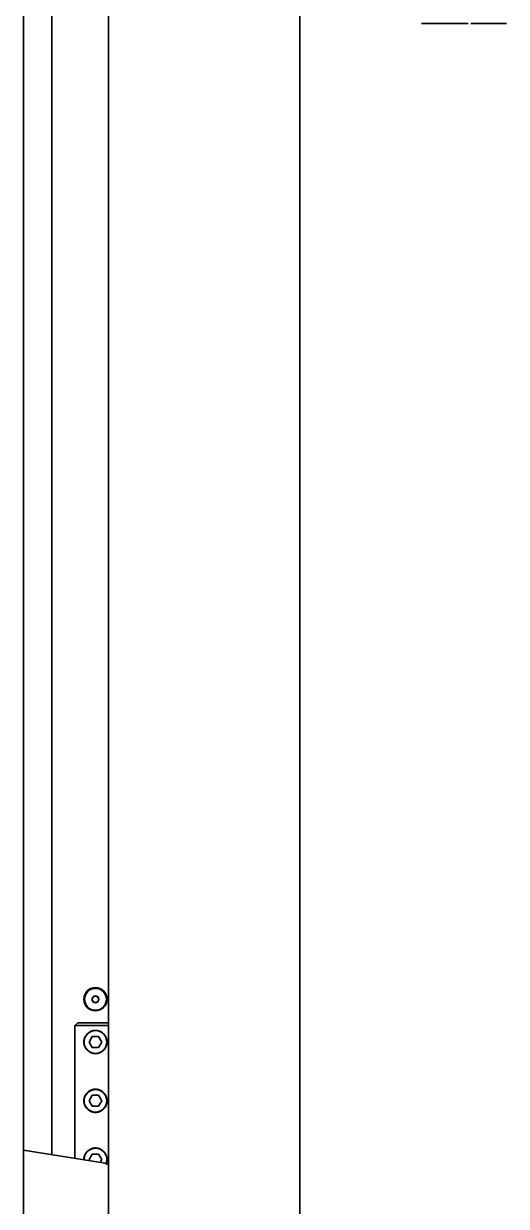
# Model space of a CAD drawing. Header units: inches. Extents: x 885 to 6823, y 710 to 5493.
# Drawn here: x 5146 to 5322.5, y 2609.6 to 3042.1 of the extents above; entities that cross this region are included whole.
import ezdxf

# ---------------------------------------------------------------- set-up
doc = ezdxf.new("R2010")
doc.units = ezdxf.units.IN
doc.layers.add('1', color=7, linetype='Continuous', true_color=0xffffff)

msp = doc.modelspace()

# ---------------------------------------------------------------- linework, layer by layer
at = {"layer": '1', "color": 7, "linetype": 'Continuous', "lineweight": 35}
for p, q in [((5145.99, 4020.26), (5145.99, 2355.06)), ((5145.99, 4020.26), (5145.99, 2355.06)), ((5176.99, 2380.86), (5176.99, 4018.86)), ((5246.99, 2370.86), (5246.99, 4018.86)), ((5156.3, 3120), (5156.3, 2628.43)), ((5308.52, 3042.11), (5291.49, 3042.11)), ((5317.31, 3042.11), (5309.47, 3042.11)), ((5320.89, 3042.11), (5317.31, 3042.11)), ((5322.49, 3042.11), (5320.89, 3042.11)), ((5165.74, 2676.66), (5164.74, 2675.66)), ((5164.74, 2675.66), (5176.99, 2675.66)), ((5164.74, 2675.66), (5164.74, 2627.09)), ((5165.74, 2676.66), (5176.99, 2676.66)), ((5169.93, 2669.66), (5171.09, 2671.66)), ((5171.09, 2667.66), (5169.93, 2669.66)), ((5171.09, 2671.66), (5173.39, 2671.66)), ((5173.39, 2671.66), (5174.55, 2669.66)), ((5174.55, 2669.66), (5173.39, 2667.66)), ((5173.39, 2667.66), (5171.09, 2667.66)), ((5169.93, 2648.16), (5171.09, 2650.16)), ((5171.09, 2646.16), (5169.93, 2648.16)), ((5171.09, 2650.16), (5173.39, 2650.16)), ((5173.39, 2650.16), (5174.55, 2648.16)), ((5174.55, 2648.16), (5173.39, 2646.16)), ((5173.39, 2646.16), (5171.09, 2646.16)), ((5247.16, 2640.78), (5246.99, 2640.78)), ((5175.8, 2625.33), (5145.99, 2630.06)), ((5246.99, 2632.05), (5247.09, 2632.05)), ((5246.99, 2632.05), (5247.09, 2632.05)), ((5246.99, 2632.05), (5247.09, 2632.05)), ((5247.16, 2632.04), (5246.99, 2632.04)), ((5247.16, 2632.09), (5247.09, 2632.09)), ((5247.16, 2632.04), (5247.09, 2632.04)), ((5247.09, 2631.56), (5247.16, 2631.56)), ((5247.16, 2629.97), (5247.09, 2629.97)), ((5247.16, 2629.96), (5247.09, 2629.96)), ((5169.93, 2626.66), (5171.09, 2628.66)), ((5170.18, 2626.22), (5169.93, 2626.66)), ((5171.09, 2628.66), (5173.39, 2628.66)), ((5173.39, 2628.66), (5174.55, 2626.66)), ((5174.55, 2626.66), (5173.96, 2625.63)), ((5247.16, 2627.91), (5246.99, 2627.91)), ((5247.16, 2628.08), (5247.09, 2628.08)), ((5247.09, 2627.95), (5247.16, 2627.95)), ((5247.09, 2624.85), (5247.16, 2624.85)), ((5246.99, 2612.25), (5247.16, 2612.25))]:
    msp.add_line(p, q, dxfattribs=at)
for centre, radius in [((5172.24, 2685.31), 4.25), ((5172.24, 2685.28), 4), ((5172.24, 2685.28), 1.25), ((5172.24, 2685.28), 1.15), ((5172.24, 2669.66), 4.15), ((5172.24, 2648.16), 4.15)]:
    msp.add_circle(centre, radius, dxfattribs=at)
for centre, radius, start, end in [((5172.24, 2626.66), 4.15, 90, 181.3894), ((5172.24, 2626.66), 4.15, 340.1775, 90), ((5175.49, 2623.36), 2, 41.4087, 81)]:
    msp.add_arc(centre, radius, start, end, dxfattribs=at)
for points in [[(5172.24, 2665.41), (5172.14, 2665.41), (5171.94, 2665.41), (5171.65, 2665.44), (5171.35, 2665.5), (5171.06, 2665.57), (5170.77, 2665.66), (5170.48, 2665.78), (5170.2, 2665.92), (5169.92, 2666.09), (5169.66, 2666.27), (5169.4, 2666.48), (5169.16, 2666.72), (5168.94, 2666.97), (5168.74, 2667.23), (5168.57, 2667.51), (5168.42, 2667.79), (5168.29, 2668.08), (5168.19, 2668.37), (5168.11, 2668.66), (5168.05, 2668.94), (5168.01, 2669.23), (5167.99, 2669.51), (5167.99, 2669.8), (5168.01, 2670.08), (5168.05, 2670.37), (5168.11, 2670.66), (5168.19, 2670.94), (5168.29, 2671.23), (5168.42, 2671.52), (5168.57, 2671.8), (5168.74, 2672.08), (5168.94, 2672.34), (5169.16, 2672.59), (5169.4, 2672.83), (5169.66, 2673.04), (5169.92, 2673.22), (5170.2, 2673.39), (5170.48, 2673.53), (5170.77, 2673.65), (5171.06, 2673.74), (5171.35, 2673.82), (5171.65, 2673.87), (5171.94, 2673.9), (5172.14, 2673.91), (5172.24, 2673.91)], [(5172.24, 2673.91), (5172.34, 2673.91), (5172.54, 2673.9), (5172.83, 2673.87), (5173.12, 2673.82), (5173.42, 2673.74), (5173.71, 2673.65), (5174, 2673.53), (5174.28, 2673.39), (5174.55, 2673.22), (5174.82, 2673.04), (5175.08, 2672.83), (5175.32, 2672.59), (5175.54, 2672.34), (5175.74, 2672.08), (5175.91, 2671.8), (5176.06, 2671.52), (5176.19, 2671.23), (5176.29, 2670.94), (5176.37, 2670.66), (5176.43, 2670.37), (5176.47, 2670.08), (5176.49, 2669.8), (5176.49, 2669.51), (5176.47, 2669.23), (5176.43, 2668.94), (5176.37, 2668.66), (5176.29, 2668.37), (5176.19, 2668.08), (5176.06, 2667.79), (5175.91, 2667.51), (5175.74, 2667.23), (5175.54, 2666.97), (5175.32, 2666.72), (5175.08, 2666.48), (5174.82, 2666.27), (5174.55, 2666.09), (5174.28, 2665.92), (5174, 2665.78), (5173.71, 2665.66), (5173.42, 2665.57), (5173.12, 2665.5), (5172.83, 2665.44), (5172.54, 2665.41), (5172.34, 2665.41), (5172.24, 2665.41)], [(5172.24, 2643.91), (5172.14, 2643.91), (5171.94, 2643.91), (5171.65, 2643.94), (5171.35, 2644), (5171.06, 2644.07), (5170.77, 2644.16), (5170.48, 2644.28), (5170.2, 2644.42), (5169.92, 2644.59), (5169.66, 2644.77), (5169.4, 2644.98), (5169.16, 2645.22), (5168.94, 2645.47), (5168.74, 2645.73), (5168.57, 2646.01), (5168.42, 2646.29), (5168.29, 2646.58), (5168.19, 2646.87), (5168.11, 2647.16), (5168.05, 2647.44), (5168.01, 2647.73), (5167.99, 2648.01), (5167.99, 2648.3), (5168.01, 2648.58), (5168.05, 2648.87), (5168.11, 2649.16), (5168.19, 2649.44), (5168.29, 2649.73), (5168.42, 2650.02), (5168.57, 2650.3), (5168.74, 2650.58), (5168.94, 2650.84), (5169.16, 2651.09), (5169.4, 2651.33), (5169.66, 2651.54), (5169.92, 2651.72), (5170.2, 2651.89), (5170.48, 2652.03), (5170.77, 2652.15), (5171.06, 2652.24), (5171.35, 2652.32), (5171.65, 2652.37), (5171.94, 2652.4), (5172.14, 2652.41), (5172.24, 2652.41)], [(5172.24, 2652.41), (5172.34, 2652.41), (5172.54, 2652.4), (5172.83, 2652.37), (5173.12, 2652.32), (5173.42, 2652.24), (5173.71, 2652.15), (5174, 2652.03), (5174.28, 2651.89), (5174.55, 2651.72), (5174.82, 2651.54), (5175.08, 2651.33), (5175.32, 2651.09), (5175.54, 2650.84), (5175.74, 2650.58), (5175.91, 2650.3), (5176.06, 2650.02), (5176.19, 2649.73), (5176.29, 2649.44), (5176.37, 2649.16), (5176.43, 2648.87), (5176.47, 2648.58), (5176.49, 2648.3), (5176.49, 2648.01), (5176.47, 2647.73), (5176.43, 2647.44), (5176.37, 2647.16), (5176.29, 2646.87), (5176.19, 2646.58), (5176.06, 2646.29), (5175.91, 2646.01), (5175.74, 2645.73), (5175.54, 2645.47), (5175.32, 2645.22), (5175.08, 2644.98), (5174.82, 2644.77), (5174.55, 2644.59), (5174.28, 2644.42), (5174, 2644.28), (5173.71, 2644.16), (5173.42, 2644.07), (5173.12, 2644), (5172.83, 2643.94), (5172.54, 2643.91), (5172.34, 2643.91), (5172.24, 2643.91)]]:
    msp.add_open_spline(points, degree=3, dxfattribs=at)
for points, knots in [([(5167.99, 2626.56), (5167.99, 2626.64), (5167.99, 2626.81), (5168.01, 2627.08), (5168.05, 2627.37), (5168.11, 2627.66), (5168.19, 2627.94), (5168.29, 2628.23), (5168.42, 2628.52), (5168.57, 2628.8), (5168.74, 2629.08), (5168.94, 2629.34), (5169.16, 2629.59), (5169.4, 2629.83), (5169.66, 2630.04), (5169.92, 2630.22), (5170.2, 2630.39), (5170.48, 2630.53), (5170.77, 2630.65), (5171.06, 2630.74), (5171.35, 2630.82), (5171.65, 2630.87), (5171.94, 2630.9), (5172.14, 2630.91), (5172.24, 2630.91)], [0, 0, 0, 0, 0.037631, 0.083458, 0.129285, 0.175112, 0.22094, 0.266767, 0.312594, 0.358421, 0.404248, 0.450075, 0.495902, 0.541729, 0.587556, 0.633383, 0.67921, 0.725037, 0.770865, 0.816692, 0.862519, 0.908346, 0.954173, 1, 1, 1, 1]), ([(5172.24, 2630.91), (5172.34, 2630.91), (5172.54, 2630.9), (5172.83, 2630.87), (5173.12, 2630.82), (5173.42, 2630.74), (5173.71, 2630.65), (5174, 2630.53), (5174.28, 2630.39), (5174.55, 2630.22), (5174.82, 2630.04), (5175.08, 2629.83), (5175.32, 2629.59), (5175.54, 2629.34), (5175.74, 2629.08), (5175.91, 2628.8), (5176.06, 2628.52), (5176.19, 2628.23), (5176.29, 2627.94), (5176.37, 2627.66), (5176.43, 2627.37), (5176.47, 2627.08), (5176.49, 2626.8), (5176.49, 2626.51), (5176.47, 2626.23), (5176.43, 2625.94), (5176.37, 2625.66), (5176.29, 2625.37), (5176.2, 2625.1), (5176.12, 2624.92), (5176.08, 2624.84)], [0, 0, 0, 0, 0.035942, 0.071885, 0.107827, 0.143769, 0.179712, 0.215654, 0.251596, 0.287539, 0.323481, 0.359423, 0.395366, 0.431308, 0.46725, 0.503193, 0.539135, 0.575077, 0.61102, 0.646962, 0.682904, 0.718847, 0.754789, 0.790731, 0.826674, 0.862616, 0.898558, 0.934501, 0.970443, 1, 1, 1, 1])]:
    msp.add_open_spline(points, degree=3, knots=knots, dxfattribs=at)

doc.saveas('drawing.dxf')
